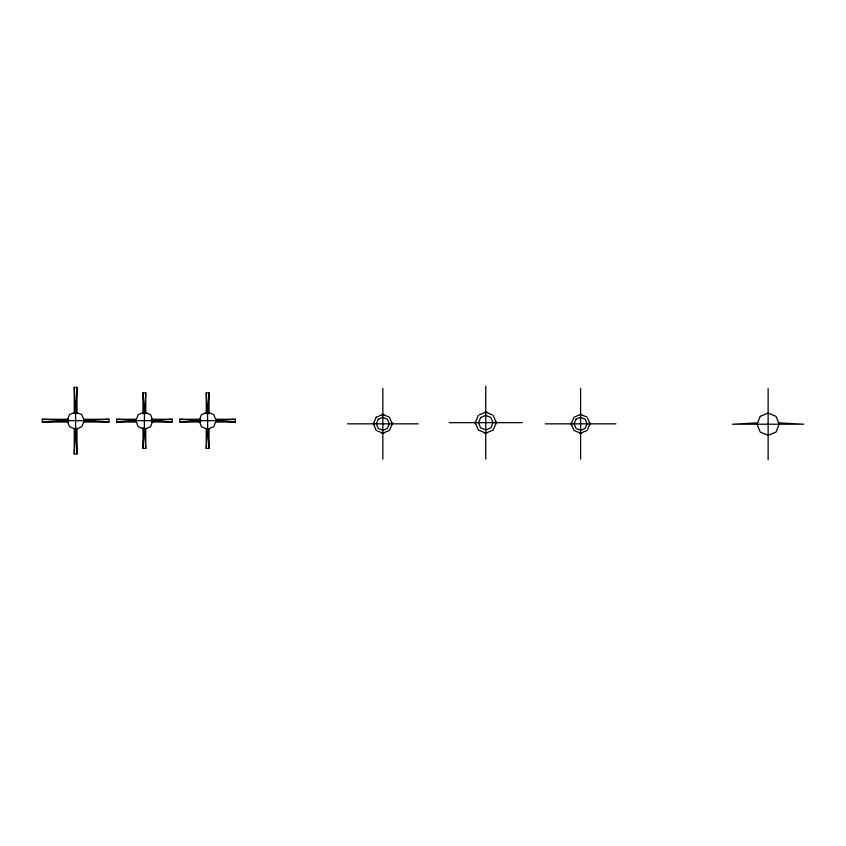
<?xml version="1.0" encoding="UTF-8"?>
<svg xmlns="http://www.w3.org/2000/svg" width="846" height="846" viewBox="0 0 846 846"><rect width="100%" height="100%" fill="white"/><g stroke="black" fill="none" stroke-linecap="round" stroke-linejoin="round"><path stroke-width="1.27" d="M75.696 412.393L77.007 387.309L74.258 387.309L74.258 413.715M77.007 428.89L77.007 453.974L74.258 453.974L75.558 428.89M144.465 412.404L145.755 392.861L143.006 392.861L143.006 413.715M145.755 428.88L145.755 448.422L143.006 448.422L144.296 428.88M207.714 412.404L209.004 392.861L206.255 392.861L206.255 413.715M209.004 428.88L209.004 448.422L206.255 448.422L207.534 428.88M67.014 420.642L69.541 414.551L75.632 412.034L81.724 414.551L84.24 420.642L81.724 426.733L75.632 429.25L69.541 426.733L67.014 420.642L84.24 420.642M135.762 420.642L138.289 414.551L144.38 412.034L150.472 414.551L152.989 420.642L150.472 426.733L144.38 429.25L138.289 426.733L135.762 420.642L152.989 420.642M199.011 420.642L201.538 414.551L207.63 412.034L213.71 414.551L216.238 420.642L213.71 426.733L207.63 429.25L201.538 426.733L199.011 420.642L216.238 420.642M478.36 415.259L475.293 422.662L478.36 430.075L485.763 433.141L493.176 430.075L495.798 423.719M587.663 429.345L589.948 423.835L587.663 418.315M479.418 414.815L485.763 412.192L492.118 414.815M587.209 430.445L580.589 433.184L573.979 430.445L571.24 423.835L573.979 417.215L580.589 414.477L587.209 417.215M136.143 419.267L116.589 419.267L116.589 422.017L136.143 420.726M152.608 420.557L172.161 419.267L172.161 422.017L151.307 422.017M179.838 422.017L200.692 420.642L179.838 419.267L179.838 422.017L200.692 422.017M215.857 420.557L235.41 419.267L235.41 422.017L215.857 422.017M757.9 422.852L732.551 424.216L803.7 424.216L778.362 422.852M42.3 422.017L68.695 420.642L42.3 419.267L42.3 422.017L68.695 422.017M83.881 420.578L108.954 419.267L108.954 422.017L83.881 422.017M484.684 412.192L486.852 412.192M381.747 414.477L383.915 414.477M579.51 414.477L581.678 414.477M42.3 419.267L68.695 419.267M83.881 419.267L108.954 419.267M151.307 419.267L172.161 419.267M179.838 419.267L200.692 419.267M215.857 419.267L235.41 419.267M116.589 422.017L136.143 422.017M449.3 422.662L522.225 422.662M347.495 423.835L418.167 423.835M545.258 423.835L615.93 423.835M381.747 433.184L383.915 433.184M484.684 433.141L486.852 433.141M579.51 433.184L581.678 433.184M83.881 420.716L108.954 422.017M215.857 420.726L235.41 422.017M152.608 420.726L172.161 422.017M116.589 419.267L136.143 420.557M493.176 415.259L495.798 421.604M206.255 392.861L207.534 412.404M207.714 428.88L209.004 448.422M143.006 392.861L144.296 412.404M144.465 428.88L145.755 448.422M74.258 387.309L75.558 412.393M75.696 428.89L77.007 453.974M768.126 388.642L768.126 459.79M589.948 422.746L589.948 424.914M580.589 388.494L580.589 459.167M571.24 422.746L571.24 424.914M496.242 421.583L496.242 423.751M485.763 386.21L485.763 459.124M475.293 421.583L475.293 423.751M392.184 422.746L392.184 424.914M382.836 388.494L382.836 459.167M373.477 422.746L373.477 424.914M209.004 392.861L209.004 413.715M207.63 412.034L207.63 429.25M206.255 428.88L206.255 448.422M145.755 392.861L145.755 413.715M144.38 412.034L144.38 429.25M143.006 427.568L143.006 448.422M77.007 387.309L77.007 413.715M75.632 412.034L75.632 429.25M74.258 428.89L74.258 453.974M376.216 417.215L373.477 423.835L376.216 430.445L382.836 433.184L389.446 430.445L392.184 423.835L389.446 417.215L382.836 414.477L376.216 417.215M378.236 419.235L376.333 423.835L378.236 428.425L382.836 430.328L387.426 428.425L389.329 423.835L387.426 419.235L382.836 417.332L378.236 419.235M480.623 417.522L478.487 422.662L480.623 427.812L485.763 429.937L490.913 427.812L493.038 422.662L490.913 417.522L485.763 415.386L480.623 417.522M575.999 419.235L574.096 423.835L575.999 428.425L580.589 430.328L585.189 428.425L587.092 423.835L585.189 419.235L580.589 417.332L575.999 419.235M760.258 416.348L757.001 424.216L760.258 432.095L768.126 435.352L775.994 432.095L779.251 424.216L775.994 416.348L768.126 413.091L760.258 416.348"/></g></svg>
